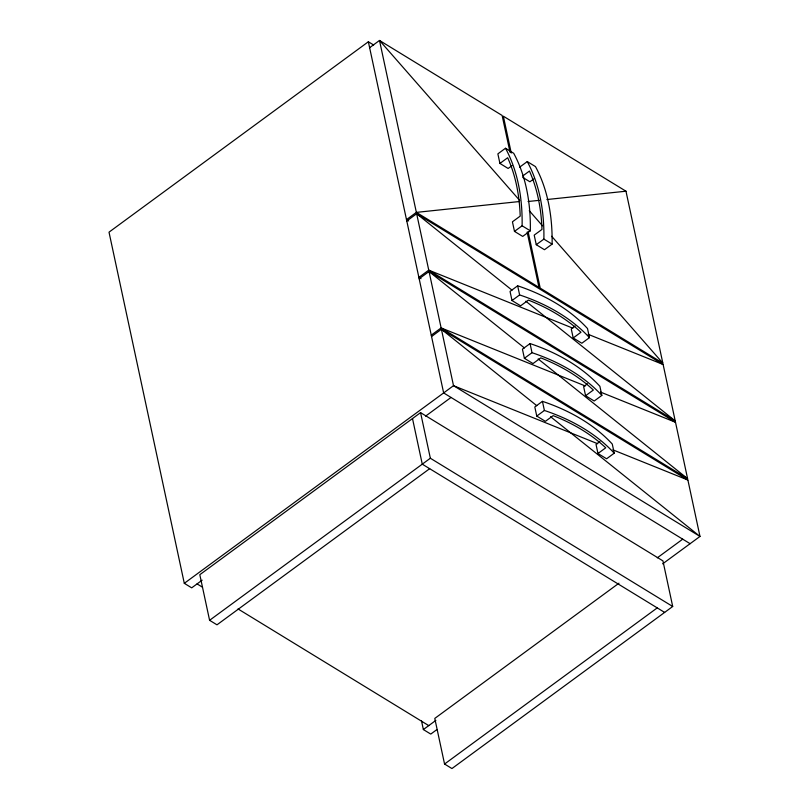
<?xml version="1.0" encoding="UTF-8"?>
<svg xmlns="http://www.w3.org/2000/svg" width="809" height="809" viewBox="0 0 809 809"><rect width="100%" height="100%" fill="white"/><g stroke="black" fill="none" stroke-linecap="round" stroke-linejoin="round"><path stroke-width="1.21" d="M373.647 45.001L368.358 41.765L109.013 232.163L184.3 583.319L191.693 587.85L202.159 580.164M369.632 47.701L379.502 40.45L502.126 115.454L510.024 152.294M499.922 163.438L507.678 157.735A223.193 139.239 -58.5 0 1 520.197 216.114L512.431 221.808L514.484 231.384L522.705 236.41L530.33 230.818A225.66 140.776 -58.5 0 0 513.705 153.285L505.494 148.259L497.869 153.862L499.922 163.438L508.133 168.464L512.016 165.612M406.785 220.999L416.655 213.748L663.127 364.505L675.212 420.902L428.75 270.145L416.655 213.748L512.016 290.158M519.631 167.18L527.266 161.578L535.477 166.603A225.66 140.776 -58.5 0 1 552.102 244.126L544.467 249.728L536.256 244.702L534.203 235.126L541.969 229.432A223.193 139.239 -58.5 0 0 529.45 171.053L522.654 176.038M533.788 178.931L529.905 181.782L522.715 177.383M419.173 278.761L429.043 271.521L675.505 422.278L687.599 478.675L441.127 327.918L429.043 271.521L524.404 347.921M514.484 231.384L522.108 225.792A225.66 140.776 -58.5 0 0 505.494 148.259M536.256 244.702L543.881 239.11A225.66 140.776 -58.5 0 0 527.266 161.578M431.258 335.159L441.127 327.918L585.271 385.944M431.551 336.534L441.421 329.283L687.893 480.04L699.987 536.438L662.652 563.843M517.669 285.81L510.044 291.412L511.996 300.533L520.622 305.812L528.388 300.109A223.193 145.842 -12.1 0 1 580.963 332.266L573.207 337.97L581.833 343.249L589.458 337.646L587.506 328.525A225.66 147.45 -12.1 0 0 517.669 285.81L519.621 294.931A225.66 147.45 -12.1 0 1 589.458 337.646M511.996 300.533L519.621 294.931M184.3 583.319L453.515 385.681L597.659 443.716M618.966 583.198L434.777 718.422L444.556 764.03L451.948 768.55L672.704 606.487L662.935 560.88L420.569 412.63L199.813 574.693L209.592 620.301L216.984 624.821L429.67 468.684M425.615 416.119L451.038 397.452M530.057 343.572L522.422 349.175L524.384 358.296L533.01 363.575L540.766 357.871A223.193 145.842 -12.1 0 1 593.351 390.039L585.585 395.732L594.211 401.011L601.845 395.409L599.884 386.287A225.66 147.45 -12.1 0 0 530.057 343.572L532.009 352.694A225.66 147.45 -12.1 0 1 601.845 395.409M524.384 358.296L532.009 352.694M575.128 325.997L571.245 328.848L573.207 337.97M209.592 620.301L430.348 458.238L420.569 412.63M542.434 401.345L534.81 406.947L536.761 416.069L545.387 421.337L553.154 415.644A223.193 145.842 -12.1 0 1 605.739 447.802L597.972 453.505L606.598 458.784L614.223 453.182L612.271 444.06A225.66 147.45 -12.1 0 0 542.434 401.345L544.396 410.466A225.66 147.45 -12.1 0 1 614.223 453.182M536.761 416.069L544.396 410.466M587.516 383.769L583.633 386.611L585.585 395.732M599.894 441.532L596.021 444.384L597.972 453.505M436.87 729.607L430.762 734.087L423.37 729.556L435.869 720.384M657.292 557.826L682.715 539.168M444.556 764.03L657.242 607.893M519.297 201.552L416.362 212.383L406.492 219.623L408.646 220.948M528.065 201.512L539.36 200.319M546.894 199.53L625.974 191.207L662.834 363.14L540.21 288.135L528.105 231.647M572.893 328.181L428.75 270.145L418.88 277.396L421.024 278.711M588.123 334.309L663.127 364.505M600.511 392.082L675.505 422.278M612.888 449.844L687.893 480.04M625.974 191.207L503.35 116.203L511.258 153.053M522.108 225.792L530.33 230.818M543.881 239.11L552.102 244.126M690.107 543.688L443.645 392.931L368.358 41.765M430.348 458.238L672.704 606.487M664.634 612.413L422.268 464.164L412.499 418.556M197.072 583.896L202.462 587.192M238.028 608.944L428.76 725.612M525.779 301.181L675.212 420.902M538.167 358.943L687.599 478.675M536.782 405.683L441.421 329.283L453.515 385.681L699.987 536.438L550.555 416.716M529.248 210.694L542.526 225.842M551.657 236.258L662.834 363.14M519.722 200.47L379.502 40.45L416.362 212.383L538.976 287.387L527.134 232.122M421.519 720.94L423.37 729.556"/></g></svg>
